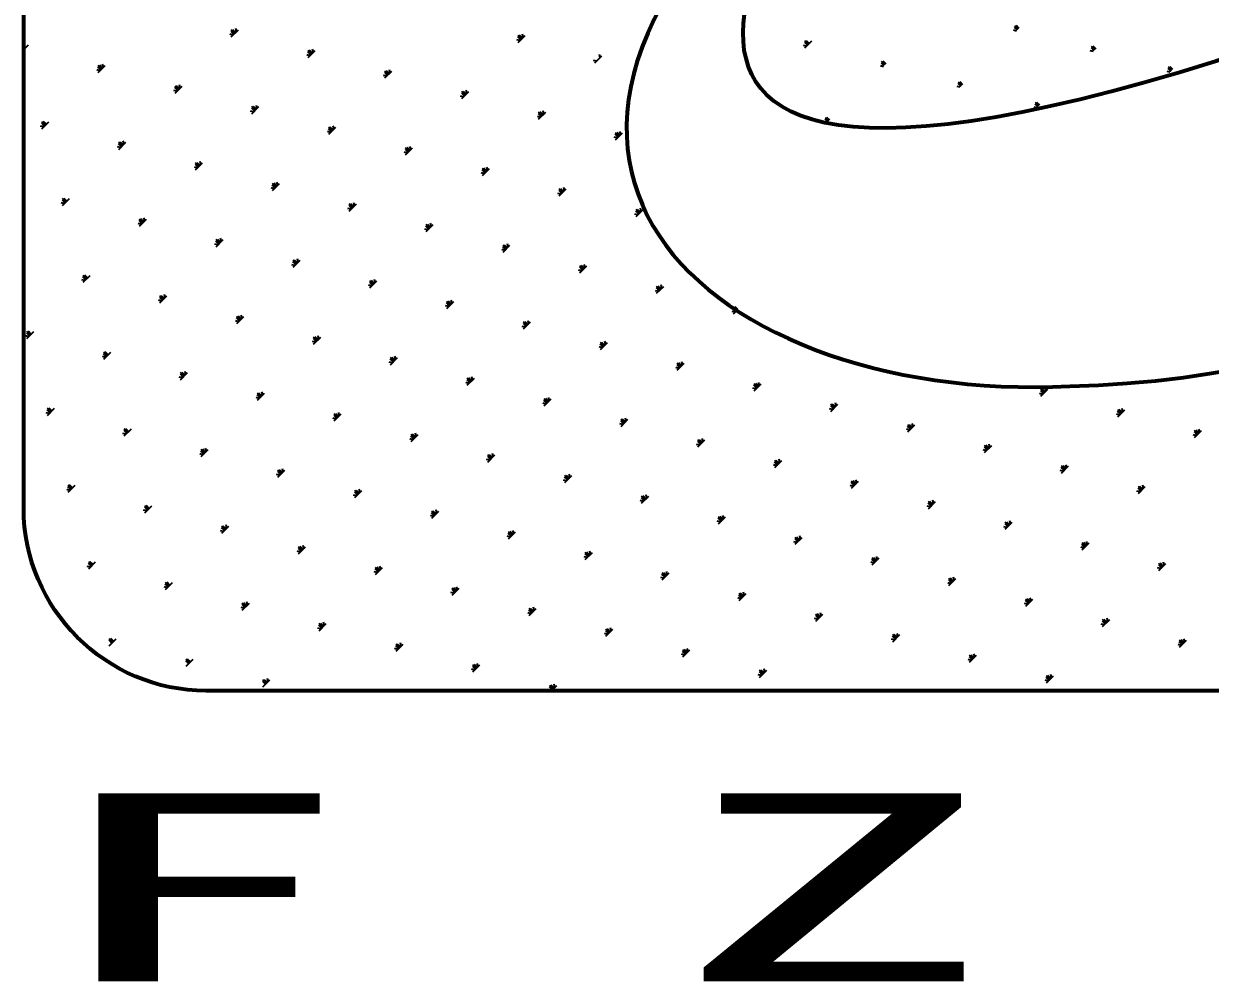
# Model space of a CAD drawing. Extents: x -3102990 to -851544, y -5293060 to -2540151.
# Drawn here: x -1163665 to -1162338, y -2636008 to -2634934 of the extents above; entities that cross this region are included whole.
import ezdxf

# ---------------------------------------------------------------- set-up
doc = ezdxf.new("R2010")
doc.units = 0
doc.header["$LTSCALE"] = 1000
doc.layers.get('0').update_dxf_attribs({"linetype": 'CONTINUOUS'})
doc.layers.add('PUB_TITLE', color=4, linetype='CONTINUOUS')
doc.styles.add('STYLE1', font='simhei.ttf', dxfattribs={"width": 0.8})

# ---------------------------------------------------------------- blocks, each defined once
blk = doc.blocks.new('A$C154754DE')
at = {"layer": 'PUB_TITLE', "color": 4}
for p, q in [((98865.4, 55355.6), (98861.9, 55356.5)), ((98866.3, 55356.5), (98863.2, 55359.7)), ((98867.3, 55357.5), (98863.4, 55361.5)), ((98863.4, 55353.6), (98871.3, 55361.5)), ((98868.3, 55358.5), (98865.2, 55361.6)), ((98869.3, 55359.5), (98868.4, 55362.9)), ((99187.8, 55351.4), (99183.9, 55355.3)), ((99183.9, 55347.4), (99191.8, 55355.3)), ((99188.8, 55352.3), (99185.7, 55355.5)), ((99189.8, 55353.3), (99188.9, 55356.8)), ((99741.1, 55360.1), (99737.6, 55361)), ((99742, 55361.1), (99738.9, 55364.2)), ((99743, 55362), (99739.1, 55366)), ((99744, 55363), (99740.9, 55366.2)), ((98631.4, 55339.4), (98636.6, 55344.6)), ((98633.7, 55341.7), (98631.4, 55343.9)), ((98632.7, 55340.7), (98631.4, 55341.9)), ((99185.9, 55349.4), (99182.4, 55350.3)), ((99186.9, 55350.4), (99183.7, 55353.5)), ((99506.4, 55343.2), (99503, 55344.1)), ((99507.4, 55344.2), (99504.3, 55347.4)), ((99508.4, 55345.2), (99504.4, 55349.1)), ((99504.4, 55341.3), (99512.3, 55349.1)), ((99509.4, 55346.2), (99506.2, 55349.3)), ((99828.9, 55339), (99825, 55343)), ((99829.9, 55340), (99826.7, 55343.1)), ((98631.7, 55339.7), (98631.4, 55340)), ((98951.2, 55332.5), (98947.8, 55333.5)), ((98952.2, 55333.5), (98949.1, 55336.7)), ((98953.2, 55334.5), (98949.3, 55338.4)), ((98949.3, 55330.6), (98957.1, 55338.4)), ((98954.2, 55335.5), (98951, 55338.6)), ((98955.2, 55336.5), (98954.3, 55339.9)), ((99269.8, 55324.4), (99277.7, 55332.3)), ((99275.7, 55330.3), (99274.8, 55333.7)), ((99826.9, 55337.1), (99823.5, 55338)), ((99827.9, 55338), (99824.8, 55341.2)), ((98716.6, 55315.7), (98713.2, 55316.6)), ((98717.6, 55316.7), (98714.4, 55319.8)), ((98718.6, 55317.7), (98714.6, 55321.6)), ((98714.6, 55313.7), (98722.5, 55321.6)), ((98719.5, 55318.6), (98716.4, 55321.8)), ((98720.5, 55319.6), (98719.6, 55323.1)), ((99039.1, 55311.5), (99035.2, 55315.4)), ((99035.2, 55307.6), (99043, 55315.4)), ((99040.1, 55312.5), (99036.9, 55315.6)), ((99041.1, 55313.5), (99040.1, 55316.9)), ((99271.8, 55326.4), (99268.3, 55327.3)), ((99592.3, 55320.2), (99588.9, 55321.1)), ((99593.3, 55321.2), (99590.1, 55324.3)), ((99594.3, 55322.2), (99590.3, 55326.1)), ((99595.2, 55323.2), (99592.1, 55326.3)), ((99913.8, 55315), (99910.7, 55318.2)), ((99914.8, 55316), (99910.9, 55319.9)), ((99915.8, 55317), (99912.6, 55320.1)), ((99037.1, 55309.5), (99033.7, 55310.5)), ((99038.1, 55310.5), (99035, 55313.7)), ((99680.1, 55299.2), (99676.2, 55303.1)), ((99681.1, 55300.1), (99678, 55303.3)), ((99912.8, 55314), (99909.4, 55315)), ((98802.5, 55292.7), (98799.1, 55293.6)), ((98803.5, 55293.7), (98800.3, 55296.8)), ((98804.5, 55294.6), (98800.5, 55298.6)), ((98800.5, 55290.7), (98808.4, 55298.6)), ((98805.4, 55295.6), (98802.3, 55298.8)), ((98806.4, 55296.6), (98805.5, 55300)), ((99124, 55287.5), (99120.9, 55290.6)), ((99125, 55288.5), (99121, 55292.4)), ((99121, 55284.6), (99128.9, 55292.4)), ((99126, 55289.5), (99122.8, 55292.6)), ((99126.9, 55290.4), (99126, 55293.9)), ((99678.2, 55297.2), (99674.7, 55298.1)), ((99679.2, 55298.2), (99676, 55301.3)), ((98890.3, 55271.6), (98886.4, 55275.6)), ((98886.4, 55267.7), (98894.3, 55275.6)), ((98891.3, 55272.6), (98888.2, 55275.8)), ((98892.3, 55273.6), (98891.4, 55277)), ((99123, 55286.5), (99119.6, 55287.4)), ((99765, 55275.2), (99761.9, 55278.3)), ((99766, 55276.2), (99762.1, 55280.1)), ((99767, 55277.1), (99763.9, 55280.3)), ((98888.4, 55269.7), (98884.9, 55270.6)), ((98889.4, 55270.7), (98886.2, 55273.8)), ((99208.9, 55263.5), (99205.5, 55264.4)), ((99209.9, 55264.5), (99206.7, 55267.6)), ((99210.9, 55265.5), (99206.9, 55269.4)), ((99206.9, 55261.5), (99214.8, 55269.4)), ((99211.8, 55266.5), (99208.7, 55269.6)), ((99212.8, 55267.4), (99211.9, 55270.9)), ((99531.4, 55259.3), (99527.5, 55263.2)), ((99532.4, 55260.3), (99529.2, 55263.4)), ((99764.1, 55274.2), (99760.6, 55275.1)), ((98653.7, 55252.8), (98650.3, 55253.7)), ((98654.7, 55253.8), (98651.6, 55257)), ((98655.7, 55254.8), (98651.8, 55258.7)), ((98651.8, 55250.9), (98659.6, 55258.7)), ((98656.7, 55255.8), (98653.5, 55258.9)), ((98975.2, 55247.6), (98972.1, 55250.8)), ((98976.2, 55248.6), (98972.3, 55252.6)), ((98972.3, 55244.7), (98980.1, 55252.6)), ((98977.2, 55249.6), (98974.1, 55252.7)), ((98978.2, 55250.6), (98977.3, 55254)), ((99529.4, 55257.3), (99526, 55258.3)), ((99530.4, 55258.3), (99527.3, 55261.5)), ((98741.6, 55231.8), (98737.6, 55235.7)), ((98737.6, 55227.8), (98745.5, 55235.7)), ((98742.6, 55232.8), (98739.4, 55235.9)), ((98743.5, 55233.7), (98742.6, 55237.2)), ((98974.3, 55246.7), (98970.8, 55247.6)), ((99294.8, 55240.5), (99291.3, 55241.4)), ((99295.8, 55241.5), (99292.6, 55244.6)), ((99296.7, 55242.5), (99292.8, 55246.4)), ((99292.8, 55238.5), (99300.7, 55246.4)), ((99297.7, 55243.4), (99294.6, 55246.6)), ((99298.7, 55244.4), (99297.8, 55247.9)), ((98739.6, 55229.8), (98736.2, 55230.7)), ((98740.6, 55230.8), (98737.5, 55233.9)), ((99060.1, 55223.6), (99056.7, 55224.6)), ((99061.1, 55224.6), (99058, 55227.8)), ((99062.1, 55225.6), (99058.2, 55229.5)), ((99058.2, 55221.7), (99066, 55229.5)), ((99063.1, 55226.6), (99059.9, 55229.7)), ((99064.1, 55227.6), (99063.1, 55231)), ((98826.5, 55207.8), (98823.3, 55210.9)), ((98827.5, 55208.8), (98823.5, 55212.7)), ((98823.5, 55204.8), (98831.4, 55212.7)), ((98828.4, 55209.7), (98825.3, 55212.9)), ((98829.4, 55210.7), (98828.5, 55214.2)), ((98825.5, 55206.8), (98822.1, 55207.7)), ((99146, 55200.6), (99142.6, 55201.6)), ((99147, 55201.6), (99143.9, 55204.8)), ((99148, 55202.6), (99144.1, 55206.5)), ((99144.1, 55198.7), (99151.9, 55206.5)), ((99149, 55203.6), (99145.8, 55206.7)), ((99150, 55204.6), (99149, 55208)), ((98911.4, 55183.8), (98907.9, 55184.7)), ((98912.4, 55184.8), (98909.2, 55187.9)), ((98913.3, 55185.8), (98909.4, 55189.7)), ((98909.4, 55181.8), (98917.3, 55189.7)), ((98914.3, 55186.7), (98911.2, 55189.9)), ((98915.3, 55187.7), (98914.4, 55191.2)), ((99233.9, 55179.6), (99229.9, 55183.5)), ((99229.9, 55175.7), (99237.8, 55183.5)), ((99234.9, 55180.6), (99231.7, 55183.7)), ((99235.8, 55181.5), (99234.9, 55185)), ((98677.7, 55167.9), (98674.6, 55171.1)), ((98678.7, 55168.9), (98674.8, 55172.8)), ((98674.8, 55165), (98682.6, 55172.8)), ((98679.7, 55169.9), (98676.5, 55173)), ((99231.9, 55177.6), (99228.5, 55178.5)), ((99232.9, 55178.6), (99229.7, 55181.7)), ((98676.7, 55166.9), (98673.3, 55167.9)), ((98997.3, 55160.8), (98993.8, 55161.7)), ((98998.3, 55161.8), (98995.1, 55164.9)), ((98999.2, 55162.7), (98995.3, 55166.7)), ((98995.3, 55158.8), (99003.2, 55166.7)), ((99000.2, 55163.7), (98997.1, 55166.9)), ((99001.2, 55164.7), (99000.3, 55168.1)), ((99318.8, 55155.6), (99315.6, 55158.7)), ((99319.8, 55156.6), (99315.8, 55160.5)), ((99315.8, 55152.6), (99323.7, 55160.5)), ((99320.7, 55157.6), (99317.6, 55160.7)), ((99321.7, 55158.5), (99320.8, 55162)), ((98762.6, 55143.9), (98759.2, 55144.8)), ((98763.6, 55144.9), (98760.5, 55148.1)), ((98764.6, 55145.9), (98760.7, 55149.8)), ((98760.7, 55142), (98768.5, 55149.8)), ((98765.6, 55146.9), (98762.4, 55150)), ((98766.6, 55147.9), (98765.6, 55151.3)), ((99085.1, 55139.7), (99081.2, 55143.7)), ((99081.2, 55135.8), (99089, 55143.7)), ((99086.1, 55140.7), (99083, 55143.9)), ((99087.1, 55141.7), (99086.2, 55145.1)), ((99317.8, 55154.6), (99314.4, 55155.5)), ((99083.2, 55137.8), (99079.7, 55138.7)), ((99084.1, 55138.7), (99081, 55141.9)), ((98848.5, 55120.9), (98845.1, 55121.8)), ((98849.5, 55121.9), (98846.3, 55125)), ((98850.5, 55122.9), (98846.5, 55126.8)), ((98846.5, 55118.9), (98854.4, 55126.8)), ((98851.5, 55123.9), (98848.3, 55127)), ((98852.4, 55124.8), (98851.5, 55128.3)), ((99170, 55115.7), (99166.9, 55118.9)), ((99171, 55116.7), (99167.1, 55120.6)), ((99167.1, 55112.8), (99174.9, 55120.6)), ((99172, 55117.7), (99168.8, 55120.8)), ((99173, 55118.7), (99172, 55122.1)), ((98936.4, 55099.9), (98932.4, 55103.8)), ((98932.4, 55095.9), (98940.3, 55103.8)), ((98937.3, 55100.8), (98934.2, 55104)), ((98938.3, 55101.8), (98937.4, 55105.3)), ((99169, 55114.7), (99165.6, 55115.7)), ((98934.4, 55097.9), (98931, 55098.8)), ((98935.4, 55098.9), (98932.2, 55102)), ((99254.9, 55091.7), (99251.5, 55092.7)), ((99255.9, 55092.7), (99252.8, 55095.9)), ((99256.9, 55093.7), (99253, 55097.6)), ((99253, 55089.8), (99260.8, 55097.6)), ((99257.9, 55094.7), (99254.7, 55097.8)), ((99258.9, 55095.7), (99257.9, 55099.1)), ((98699.8, 55081.1), (98696.3, 55082)), ((98700.7, 55082), (98697.6, 55085.2)), ((98701.7, 55083), (98697.8, 55086.9)), ((98697.8, 55079.1), (98705.6, 55086.9)), ((98702.7, 55084), (98699.6, 55087.1)), ((99021.3, 55075.9), (99018.1, 55079)), ((99022.2, 55076.9), (99018.3, 55080.8)), ((99018.3, 55072.9), (99026.2, 55080.8)), ((99023.2, 55077.8), (99020.1, 55081)), ((99024.2, 55078.8), (99023.3, 55082.3)), ((98787.6, 55060), (98783.7, 55063.9)), ((98783.7, 55056.1), (98791.5, 55063.9)), ((98788.6, 55061), (98785.4, 55064.1)), ((98789.6, 55062), (98788.6, 55065.4)), ((99020.3, 55074.9), (99016.8, 55075.8)), ((99340.8, 55068.7), (99337.4, 55069.6)), ((99341.8, 55069.7), (99338.6, 55072.8)), ((99342.8, 55070.7), (99338.8, 55074.6)), ((99338.8, 55066.8), (99346.7, 55074.6)), ((99343.8, 55071.7), (99340.6, 55074.8)), ((99344.7, 55072.7), (99343.8, 55076.1)), ((98785.6, 55058), (98782.2, 55059)), ((98786.6, 55059), (98783.5, 55062.2)), ((99106.2, 55051.9), (99102.7, 55052.8)), ((99107.1, 55052.9), (99104, 55056)), ((99108.1, 55053.8), (99104.2, 55057.8)), ((99104.2, 55049.9), (99112.1, 55057.8)), ((99109.1, 55054.8), (99106, 55058)), ((99110.1, 55055.8), (99109.2, 55059.2)), ((99427.7, 55046.7), (99424.5, 55049.8)), ((99428.7, 55047.7), (99424.7, 55051.6)), ((99429.6, 55048.7), (99426.5, 55051.8)), ((98872.5, 55036), (98869.4, 55039.2)), ((98873.5, 55037), (98869.6, 55040.9)), ((98869.6, 55033.1), (98877.4, 55040.9)), ((98874.5, 55038), (98871.3, 55041.1)), ((98875.5, 55039), (98874.5, 55042.4)), ((99426.7, 55045.7), (99423.3, 55046.6)), ((99424.7, 55043.7), (99428.6, 55047.6)), ((98638.8, 55020.1), (98634.9, 55024.1)), ((98634.9, 55016.2), (98642.8, 55024.1)), ((98639.8, 55021.1), (98636.7, 55024.3)), ((98871.5, 55035), (98868.1, 55036)), ((99192.1, 55028.9), (99188.6, 55029.8)), ((99193, 55029.8), (99189.9, 55033)), ((99194, 55030.8), (99190.1, 55034.8)), ((99190.1, 55026.9), (99197.9, 55034.8)), ((99195, 55031.8), (99191.9, 55035)), ((99196, 55032.8), (99195.1, 55036.2)), ((98636.9, 55018.2), (98633.4, 55019.1)), ((98637.9, 55019.2), (98634.7, 55022.3)), ((98957.4, 55012), (98954, 55012.9)), ((98958.4, 55013), (98955.2, 55016.1)), ((98959.4, 55014), (98955.4, 55017.9)), ((98955.4, 55010.1), (98963.3, 55017.9)), ((98960.4, 55015), (98957.2, 55018.1)), ((98961.3, 55015.9), (98960.4, 55019.4)), ((99279.9, 55007.8), (99276, 55011.7)), ((99276, 55003.9), (99283.8, 55011.7)), ((99280.9, 55008.8), (99277.7, 55011.9)), ((99281.9, 55009.8), (99280.9, 55013.2)), ((98723.7, 54996.2), (98720.6, 54999.3)), ((98724.7, 54997.1), (98720.8, 55001.1)), ((98720.8, 54993.2), (98728.7, 55001.1)), ((98725.7, 54998.1), (98722.6, 55001.3)), ((99277.9, 55005.9), (99274.5, 55006.8)), ((99278.9, 55006.8), (99275.8, 55010)), ((98722.8, 54995.2), (98719.3, 54996.1)), ((99043.3, 54989), (99039.9, 54989.9)), ((99044.3, 54990), (99041.1, 54993.1)), ((99045.3, 54991), (99041.3, 54994.9)), ((99041.3, 54987), (99049.2, 54994.9)), ((99046.2, 54992), (99043.1, 54995.1)), ((99047.2, 54992.9), (99046.3, 54996.4)), ((99363.8, 54982.8), (99360.4, 54983.8)), ((99364.8, 54983.8), (99361.7, 54987)), ((99365.8, 54984.8), (99361.9, 54988.7)), ((99361.9, 54980.9), (99369.7, 54988.7)), ((99366.8, 54985.8), (99363.6, 54988.9)), ((99367.8, 54986.8), (99366.8, 54990.2)), ((98808.7, 54972.2), (98805.2, 54973.1)), ((98809.6, 54973.1), (98806.5, 54976.3)), ((98810.6, 54974.1), (98806.7, 54978.1)), ((98806.7, 54970.2), (98814.5, 54978.1)), ((98811.6, 54975.1), (98808.5, 54978.2)), ((98812.6, 54976.1), (98811.7, 54979.5)), ((99131.1, 54968), (99127.2, 54971.9)), ((99127.2, 54964), (99135.1, 54971.9)), ((99132.1, 54968.9), (99129, 54972.1)), ((99133.1, 54969.9), (99132.2, 54973.4)), ((99129.2, 54966), (99125.7, 54966.9)), ((99130.2, 54967), (99127, 54970.1)), ((99449.7, 54959.8), (99446.3, 54960.7)), ((99450.7, 54960.8), (99447.5, 54964)), ((99451.7, 54961.8), (99447.7, 54965.7)), ((99447.7, 54957.9), (99455.6, 54965.7)), ((99452.7, 54962.8), (99449.5, 54965.9)), ((99453.6, 54963.8), (99452.7, 54967.2)), ((99771.2, 54954.6), (99768.1, 54957.8)), ((99772.2, 54955.6), (99768.3, 54959.6)), ((99768.3, 54951.7), (99776.1, 54959.6)), ((99773.2, 54956.6), (99770, 54959.7)), ((99774.2, 54957.6), (99773.2, 54961)), ((98894.5, 54949.1), (98891.1, 54950.1)), ((98895.5, 54950.1), (98892.4, 54953.3)), ((98896.5, 54951.1), (98892.6, 54955)), ((98892.6, 54947.2), (98900.4, 54955)), ((98897.5, 54952.1), (98894.3, 54955.2)), ((98898.5, 54953.1), (98897.5, 54956.5)), ((99215.1, 54943), (99211.6, 54943.9)), ((99216, 54944), (99212.9, 54947.1)), ((99217, 54944.9), (99213.1, 54948.9)), ((99213.1, 54941), (99221, 54948.9)), ((99218, 54945.9), (99214.9, 54949.1)), ((99219, 54946.9), (99218.1, 54950.3)), ((99539.5, 54940.7), (99538.6, 54944.2)), ((99770.2, 54953.7), (99766.8, 54954.6)), ((98659.9, 54932.3), (98656.5, 54933.2)), ((98660.9, 54933.3), (98657.7, 54936.4)), ((98661.9, 54934.3), (98657.9, 54938.2)), ((98657.9, 54930.3), (98665.8, 54938.2)), ((98662.8, 54935.2), (98659.7, 54938.4)), ((98982.4, 54928.1), (98978.5, 54932)), ((98978.5, 54924.2), (98986.3, 54932)), ((98983.4, 54929.1), (98980.2, 54932.2)), ((98984.4, 54930.1), (98983.4, 54933.5)), ((99535.6, 54936.8), (99532.2, 54937.7)), ((99536.6, 54937.8), (99533.4, 54940.9)), ((99537.6, 54938.8), (99533.6, 54942.7)), ((99533.6, 54934.8), (99541.5, 54942.7)), ((99538.5, 54939.8), (99535.4, 54942.9)), ((99856.1, 54930.6), (99852.7, 54931.6)), ((99857.1, 54931.6), (99854, 54934.8)), ((99858.1, 54932.6), (99854.2, 54936.5)), ((99854.2, 54928.7), (99862, 54936.5)), ((99859.1, 54933.6), (99855.9, 54936.7)), ((99860, 54934.6), (99859.1, 54938)), ((98980.4, 54926.1), (98977, 54927.1)), ((98981.4, 54927.1), (98978.3, 54930.3)), ((99300.9, 54920), (99297.5, 54920.9)), ((99301.9, 54920.9), (99298.8, 54924.1)), ((99302.9, 54921.9), (99299, 54925.9)), ((99299, 54918), (99306.8, 54925.9)), ((99303.9, 54922.9), (99300.8, 54926.1)), ((99304.9, 54923.9), (99304, 54927.3)), ((99622.5, 54914.8), (99619.3, 54917.9)), ((99623.4, 54915.8), (99619.5, 54919.7)), ((99619.5, 54911.8), (99627.4, 54919.7)), ((99624.4, 54916.7), (99621.3, 54919.9)), ((99625.4, 54917.7), (99624.5, 54921.2)), ((98745.8, 54909.3), (98742.3, 54910.2)), ((98746.8, 54910.3), (98743.6, 54913.4)), ((98747.7, 54911.3), (98743.8, 54915.2)), ((98743.8, 54907.3), (98751.7, 54915.2)), ((98748.7, 54912.2), (98745.6, 54915.4)), ((99066.3, 54903.1), (99062.9, 54904)), ((99067.3, 54904.1), (99064.1, 54907.2)), ((99068.3, 54905.1), (99064.3, 54909)), ((99064.3, 54901.2), (99072.2, 54909)), ((99069.3, 54906.1), (99066.1, 54909.2)), ((99070.2, 54907), (99069.3, 54910.5)), ((99390.8, 54900.9), (99389.8, 54904.3)), ((99621.5, 54913.8), (99618, 54914.7)), ((99942, 54907.6), (99938.6, 54908.6)), ((99943, 54908.6), (99939.8, 54911.8)), ((99944, 54909.6), (99940, 54913.5)), ((99940, 54905.7), (99947.9, 54913.5)), ((99945, 54910.6), (99941.8, 54913.7)), ((99945.9, 54911.6), (99945, 54915)), ((98833.6, 54888.2), (98829.7, 54892.2)), ((98829.7, 54884.3), (98837.6, 54892.2)), ((98834.6, 54889.2), (98831.5, 54892.4)), ((98835.6, 54890.2), (98834.7, 54893.6)), ((99386.8, 54897), (99383.4, 54897.9)), ((99387.8, 54897.9), (99384.7, 54901.1)), ((99388.8, 54898.9), (99384.9, 54902.8)), ((99384.9, 54895), (99392.7, 54902.8)), ((99389.8, 54899.9), (99386.6, 54903)), ((99707.4, 54890.8), (99703.9, 54891.7)), ((99708.3, 54891.8), (99705.2, 54894.9)), ((99709.3, 54892.8), (99705.4, 54896.7)), ((99705.4, 54888.8), (99713.3, 54896.7)), ((99710.3, 54893.7), (99707.2, 54896.9)), ((99711.3, 54894.7), (99710.4, 54898.2)), ((98831.7, 54886.3), (98828.2, 54887.2)), ((98832.6, 54887.3), (98829.5, 54890.4)), ((99152.2, 54880.1), (99148.8, 54881)), ((99153.2, 54881.1), (99150, 54884.2)), ((99154.2, 54882.1), (99150.2, 54886)), ((99150.2, 54878.1), (99158.1, 54886)), ((99155.1, 54883.1), (99152, 54886.2)), ((99156.1, 54884), (99155.2, 54887.5)), ((99473.7, 54874.9), (99470.6, 54878.1)), ((99474.7, 54875.9), (99470.8, 54879.8)), ((99470.8, 54872), (99478.6, 54879.8)), ((99475.7, 54876.9), (99472.5, 54880)), ((99476.6, 54877.9), (99475.7, 54881.3)), ((98917.5, 54863.3), (98914.1, 54864.2)), ((98918.5, 54864.2), (98915.4, 54867.4)), ((98919.5, 54865.2), (98915.6, 54869.2)), ((98915.6, 54861.3), (98923.4, 54869.2)), ((98920.5, 54866.2), (98917.4, 54869.4)), ((98921.5, 54867.2), (98920.6, 54870.6)), ((99242, 54861), (99241.1, 54864.5)), ((99472.7, 54873.9), (99469.3, 54874.9)), ((99793.2, 54867.8), (99789.8, 54868.7)), ((99794.2, 54868.8), (99791.1, 54871.9)), ((99795.2, 54869.7), (99791.3, 54873.7)), ((99791.3, 54865.8), (99799.1, 54873.7)), ((99796.2, 54870.7), (99793, 54873.9)), ((99797.2, 54871.7), (99796.3, 54875.1)), ((98684.9, 54848.4), (98680.9, 54852.3)), ((98680.9, 54844.4), (98688.8, 54852.3)), ((98685.9, 54849.4), (98682.7, 54852.5)), ((99238.1, 54857.1), (99234.6, 54858)), ((99239.1, 54858.1), (99235.9, 54861.2)), ((99240, 54859.1), (99236.1, 54863)), ((99236.1, 54855.1), (99244, 54863)), ((99241, 54860), (99237.9, 54863.2)), ((99558.6, 54850.9), (99555.2, 54851.8)), ((99559.6, 54851.9), (99556.4, 54855.1)), ((99560.6, 54852.9), (99556.6, 54856.8)), ((99556.6, 54849), (99564.5, 54856.8)), ((99561.6, 54853.9), (99558.4, 54857)), ((99562.5, 54854.9), (99561.6, 54858.3)), ((99883.1, 54848.7), (99882.1, 54852.1)), ((98682.9, 54846.4), (98679.5, 54847.3)), ((98683.9, 54847.4), (98680.7, 54850.5)), ((99003.4, 54840.2), (99000, 54841.2)), ((99004.4, 54841.2), (99001.3, 54844.4)), ((99005.4, 54842.2), (99001.5, 54846.1)), ((99001.5, 54838.3), (99009.3, 54846.1)), ((99006.4, 54843.2), (99003.2, 54846.3)), ((99007.4, 54844.2), (99006.4, 54847.6)), ((99324.9, 54835.1), (99321.8, 54838.2)), ((99325.9, 54836), (99322, 54840)), ((99322, 54832.1), (99329.9, 54840)), ((99326.9, 54837), (99323.8, 54840.2)), ((99327.9, 54838), (99327, 54841.4)), ((99879.1, 54844.8), (99875.7, 54845.7)), ((99880.1, 54845.7), (99877, 54848.9)), ((99881.1, 54846.7), (99877.2, 54850.7)), ((99877.2, 54842.8), (99885, 54850.7)), ((99882.1, 54847.7), (99878.9, 54850.9)), ((98769.8, 54824.4), (98766.6, 54827.5)), ((98770.8, 54825.4), (98766.8, 54829.3)), ((98766.8, 54821.4), (98774.7, 54829.3)), ((98771.7, 54826.3), (98768.6, 54829.5)), ((99093.2, 54821.2), (99092.3, 54824.6)), ((99324, 54834.1), (99320.5, 54835)), ((99644.5, 54827.9), (99641.1, 54828.8)), ((99645.5, 54828.9), (99642.3, 54832)), ((99646.5, 54829.9), (99642.5, 54833.8)), ((99642.5, 54825.9), (99650.4, 54833.8)), ((99647.4, 54830.9), (99644.3, 54834)), ((99648.4, 54831.8), (99647.5, 54835.3)), ((98768.8, 54823.4), (98765.4, 54824.3)), ((99089.3, 54817.2), (99085.9, 54818.2)), ((99090.3, 54818.2), (99087.2, 54821.4)), ((99091.3, 54819.2), (99087.4, 54823.1)), ((99087.4, 54815.3), (99095.2, 54823.1)), ((99092.3, 54820.2), (99089.1, 54823.3)), ((99409.8, 54811.1), (99406.4, 54812)), ((99410.8, 54812.1), (99407.7, 54815.2)), ((99411.8, 54813), (99407.9, 54817)), ((99407.9, 54809.1), (99415.7, 54817)), ((99412.8, 54814), (99409.7, 54817.2)), ((99413.8, 54815), (99412.9, 54818.4)), ((99734.3, 54808.8), (99733.4, 54812.3)), ((98854.7, 54800.4), (98851.2, 54801.3)), ((98855.7, 54801.4), (98852.5, 54804.5)), ((98856.6, 54802.4), (98852.7, 54806.3)), ((98852.7, 54798.4), (98860.6, 54806.3)), ((98857.6, 54803.3), (98854.5, 54806.5)), ((98858.6, 54804.3), (98857.7, 54807.8)), ((99176.2, 54795.2), (99173, 54798.3)), ((99177.2, 54796.2), (99173.2, 54800.1)), ((99173.2, 54792.3), (99181.1, 54800.1)), ((99178.2, 54797.2), (99175, 54800.3)), ((99179.1, 54798.2), (99178.2, 54801.6)), ((99730.4, 54804.9), (99726.9, 54805.8)), ((99731.4, 54805.9), (99728.2, 54809)), ((99732.3, 54806.9), (99728.4, 54810.8)), ((99728.4, 54802.9), (99736.3, 54810.8)), ((99733.3, 54807.8), (99730.2, 54811)), ((98944.5, 54781.3), (98943.6, 54784.7)), ((99175.2, 54794.2), (99171.8, 54795.1)), ((99495.7, 54788.1), (99492.3, 54789)), ((99496.7, 54789), (99493.6, 54792.2)), ((99497.7, 54790), (99493.8, 54793.9)), ((99493.8, 54786.1), (99501.6, 54793.9)), ((99498.7, 54791), (99495.5, 54794.1)), ((99499.7, 54792), (99498.7, 54795.4)), ((99817.2, 54782.9), (99814.1, 54786)), ((99818.2, 54783.9), (99814.3, 54787.8)), ((99814.3, 54779.9), (99822.2, 54787.8)), ((99819.2, 54784.8), (99816.1, 54788)), ((99820.2, 54785.8), (99819.3, 54789.3)), ((98940.6, 54777.4), (98937.1, 54778.3)), ((98941.5, 54778.4), (98938.4, 54781.5)), ((98942.5, 54779.3), (98938.6, 54783.3)), ((98938.6, 54775.4), (98946.5, 54783.3)), ((98943.5, 54780.3), (98940.4, 54783.5)), ((99261.1, 54771.2), (99257.7, 54772.1)), ((99262.1, 54772.2), (99258.9, 54775.3)), ((99263.1, 54773.2), (99259.1, 54777.1)), ((99259.1, 54769.2), (99267, 54777.1)), ((99264, 54774.2), (99260.9, 54777.3)), ((99265, 54775.1), (99264.1, 54778.6)), ((99585.5, 54769), (99584.6, 54772.4)), ((99816.3, 54781.9), (99812.8, 54782.8)), ((98705.9, 54760.5), (98702.5, 54761.4)), ((98706.9, 54761.5), (98703.8, 54764.7)), ((98707.9, 54762.5), (98704, 54766.4)), ((98704, 54758.6), (98711.8, 54766.4)), ((98708.9, 54763.5), (98705.7, 54766.6)), ((99027.4, 54755.3), (99024.3, 54758.5)), ((99028.4, 54756.3), (99024.5, 54760.3)), ((99024.5, 54752.4), (99032.3, 54760.3)), ((99029.4, 54757.3), (99026.3, 54760.5)), ((99030.4, 54758.3), (99029.5, 54761.7)), ((99581.6, 54765), (99578.2, 54766)), ((99582.6, 54766), (99579.5, 54769.2)), ((99583.6, 54767), (99579.7, 54770.9)), ((99579.7, 54763.1), (99587.5, 54770.9)), ((99584.6, 54768), (99581.4, 54771.1)), ((99902.1, 54758.9), (99898.7, 54759.8)), ((99903.1, 54759.9), (99900, 54763)), ((99904.1, 54760.8), (99900.2, 54764.8)), ((99900.2, 54756.9), (99908, 54764.8)), ((99905.1, 54761.8), (99901.9, 54765)), ((99906.1, 54762.8), (99905.2, 54766.2)), ((99026.4, 54754.4), (99023, 54755.3)), ((99347, 54748.2), (99343.5, 54749.1)), ((99348, 54749.2), (99344.8, 54752.3)), ((99348.9, 54750.2), (99345, 54754.1)), ((99345, 54746.2), (99352.9, 54754.1)), ((99349.9, 54751.1), (99346.8, 54754.3)), ((99350.9, 54752.1), (99350, 54755.6)), ((99668.5, 54743), (99665.3, 54746.2)), ((99669.5, 54744), (99665.5, 54747.9)), ((99665.5, 54740.1), (99673.4, 54747.9)), ((99670.4, 54745), (99667.3, 54748.1)), ((99671.4, 54746), (99670.5, 54749.4)), ((98791.8, 54737.5), (98788.4, 54738.4)), ((98792.8, 54738.5), (98789.6, 54741.6)), ((98793.8, 54739.5), (98789.8, 54743.4)), ((98789.8, 54735.6), (98797.7, 54743.4)), ((98794.8, 54740.5), (98791.6, 54743.6)), ((99112.3, 54731.3), (99108.9, 54732.3)), ((99113.3, 54732.3), (99110.2, 54735.5)), ((99114.3, 54733.3), (99110.4, 54737.2)), ((99110.4, 54729.4), (99118.2, 54737.2)), ((99115.3, 54734.3), (99112.1, 54737.4)), ((99116.3, 54735.3), (99115.3, 54738.7)), ((99436.8, 54729.1), (99435.9, 54732.5)), ((99667.5, 54742), (99664.1, 54742.9)), ((98878.7, 54715.5), (98875.5, 54718.6)), ((98879.7, 54716.5), (98875.7, 54720.4)), ((98875.7, 54712.5), (98883.6, 54720.4)), ((98880.6, 54717.4), (98877.5, 54720.6)), ((98881.6, 54718.4), (98880.7, 54721.9)), ((99432.9, 54725.2), (99429.4, 54726.1)), ((99433.8, 54726.2), (99430.7, 54729.3)), ((99434.8, 54727.1), (99430.9, 54731.1)), ((99430.9, 54723.2), (99438.8, 54731.1)), ((99435.8, 54728.1), (99432.7, 54731.3)), ((99753.4, 54719), (99750, 54719.9)), ((99754.4, 54720), (99751.2, 54723.1)), ((99755.4, 54721), (99751.4, 54724.9)), ((99751.4, 54717.1), (99759.3, 54724.9)), ((99756.3, 54722), (99753.2, 54725.1)), ((99757.3, 54722.9), (99756.4, 54726.4)), ((98877.7, 54714.5), (98874.3, 54715.4)), ((99198.2, 54708.3), (99194.8, 54709.3)), ((99199.2, 54709.3), (99196.1, 54712.5)), ((99200.2, 54710.3), (99196.3, 54714.2)), ((99196.3, 54706.4), (99204.1, 54714.2)), ((99201.2, 54711.3), (99198, 54714.4)), ((99202.1, 54712.3), (99201.2, 54715.7)), ((99519.7, 54703.2), (99516.6, 54706.3)), ((99520.7, 54704.1), (99516.8, 54708.1)), ((99516.8, 54700.2), (99524.6, 54708.1)), ((99521.7, 54705.1), (99518.5, 54708.3)), ((99522.7, 54706.1), (99521.8, 54709.5)), ((98963.6, 54691.5), (98960.1, 54692.4)), ((98964.6, 54692.5), (98961.4, 54695.6)), ((98965.5, 54693.5), (98961.6, 54697.4)), ((98961.6, 54689.5), (98969.5, 54697.4)), ((98966.5, 54694.4), (98963.4, 54697.6)), ((98967.5, 54695.4), (98966.6, 54698.9)), ((99288, 54689.3), (99287.1, 54692.7)), ((99518.7, 54702.2), (99515.3, 54703.1)), ((99839.3, 54696), (99835.8, 54696.9)), ((99840.3, 54697), (99837.1, 54700.1)), ((99841.2, 54698), (99837.3, 54701.9)), ((99837.3, 54694), (99845.2, 54701.9)), ((99842.2, 54699), (99839.1, 54702.1)), ((99843.2, 54699.9), (99842.3, 54703.4)), ((98729.9, 54675.6), (98726.8, 54678.8)), ((98730.9, 54676.6), (98727, 54680.5)), ((98727, 54672.7), (98734.8, 54680.5)), ((98731.9, 54677.6), (98728.7, 54680.7)), ((99284.1, 54685.3), (99280.7, 54686.2)), ((99285.1, 54686.3), (99281.9, 54689.4)), ((99286.1, 54687.3), (99282.1, 54691.2)), ((99282.1, 54683.4), (99290, 54691.2)), ((99287, 54688.3), (99283.9, 54691.4)), ((99604.6, 54679.2), (99601.2, 54680.1)), ((99605.6, 54680.1), (99602.5, 54683.3)), ((99606.6, 54681.1), (99602.7, 54685.1)), ((99602.7, 54677.2), (99610.5, 54685.1)), ((99607.6, 54682.1), (99604.4, 54685.2)), ((99608.6, 54683.1), (99607.6, 54686.5)), ((99927.1, 54675), (99923.2, 54678.9)), ((99923.2, 54671), (99931.1, 54678.9)), ((99928.1, 54675.9), (99925, 54679.1)), ((99929.1, 54676.9), (99928.2, 54680.4)), ((99049.5, 54668.5), (99046, 54669.4)), ((99050.4, 54669.5), (99047.3, 54672.6)), ((99051.4, 54670.4), (99047.5, 54674.4)), ((99047.5, 54666.5), (99055.4, 54674.4)), ((99052.4, 54671.4), (99049.3, 54674.6)), ((99053.4, 54672.4), (99052.5, 54675.8)), ((99371, 54663.3), (99367.8, 54666.4)), ((99372, 54664.3), (99368, 54668.2)), ((99368, 54660.3), (99375.9, 54668.2)), ((99372.9, 54665.3), (99369.8, 54668.4)), ((99373.9, 54666.2), (99373, 54669.7)), ((99925.2, 54673), (99921.7, 54673.9)), ((99926.1, 54674), (99923, 54677.1)), ((98815.8, 54652.6), (98812.7, 54655.8)), ((98816.8, 54653.6), (98812.9, 54657.5)), ((98812.9, 54649.7), (98820.7, 54657.5)), ((98817.8, 54654.6), (98814.6, 54657.7)), ((99139.3, 54649.4), (99138.4, 54652.8)), ((99370, 54662.3), (99366.6, 54663.2)), ((99690.5, 54656.1), (99687.1, 54657.1)), ((99691.5, 54657.1), (99688.4, 54660.3)), ((99692.5, 54658.1), (99688.5, 54662)), ((99688.5, 54654.2), (99696.4, 54662)), ((99693.5, 54659.1), (99690.3, 54662.2)), ((99694.4, 54660.1), (99693.5, 54663.5)), ((99135.3, 54645.5), (99131.9, 54646.4)), ((99136.3, 54646.4), (99133.2, 54649.6)), ((99137.3, 54647.4), (99133.4, 54651.4)), ((99133.4, 54643.5), (99141.2, 54651.4)), ((99138.3, 54648.4), (99135.1, 54651.6)), ((99455.9, 54639.3), (99452.4, 54640.2)), ((99456.9, 54640.3), (99453.7, 54643.4)), ((99457.8, 54641.3), (99453.9, 54645.2)), ((99453.9, 54637.3), (99461.8, 54645.2)), ((99458.8, 54642.2), (99455.7, 54645.4)), ((99459.8, 54643.2), (99458.9, 54646.7)), ((99778.4, 54635.1), (99774.4, 54639)), ((99774.4, 54631.2), (99782.3, 54639)), ((99779.3, 54636.1), (99776.2, 54639.2)), ((99780.3, 54637.1), (99779.4, 54640.5)), ((98901.7, 54629.6), (98898.5, 54632.7)), ((98902.7, 54630.6), (98898.7, 54634.5)), ((98898.7, 54626.7), (98906.6, 54634.5)), ((98903.7, 54631.6), (98900.5, 54634.7)), ((98904.6, 54632.5), (98903.7, 54636)), ((99222.2, 54623.4), (99219.1, 54626.6)), ((99223.2, 54624.4), (99219.3, 54628.3)), ((99224.2, 54625.4), (99221, 54628.5)), ((99221.1, 54622.3), (99227.1, 54628.3)), ((99225.2, 54626.4), (99224.2, 54629.8)), ((99776.4, 54633.1), (99773, 54634.1)), ((99777.4, 54634.1), (99774.2, 54637.3)), ((99221.2, 54622.5), (99217.8, 54623.4)), ((99541.6, 54622.3), (99541.6, 54622.4)), ((99545.1, 54622.3), (99544.8, 54623.6))]:
    blk.add_line(p, q, dxfattribs=at)
at = {"layer": 'PUB_TITLE', "color": 4, "lineweight": 53}
for points, knots in [([(99570.5, 55628.8), (99570.5, 55628.8), (99065.9, 55031.1), (100007.3, 55340.2), (100707.9, 55563.4), (101330.9, 56099), (101361.1, 56254.3), (101361.1, 56254.3), (101278.5, 55932.2), (101084, 55668.3), (101063.4, 55602.8), (100485.3, 54979.8), (99800.7, 54962.8), (99383.8, 54942.8), (99051.5, 55239.8), (99570.5, 55628.8)], [0, 0, 0, 0, 1, 1, 1, 2, 2, 2, 3, 3, 3, 4, 4, 4, 5, 5, 5, 5]), ([(101248.6, 55950.9), (101248.6, 55392), (101248.6, 54826.3), (101248.6, 54826.3), (101248.6, 54714.1), (101156.8, 54622.3), (101044.6, 54622.3), (101044.6, 54622.3), (98835.4, 54622.3), (98835.4, 54622.3), (98723.2, 54622.3), (98631.4, 54714.1), (98631.4, 54826.3), (98631.4, 54826.3), (98631.4, 55337.9), (98631.4, 55868.7)], [2.493971, 2.493971, 2.493971, 2.493971, 3, 3, 3, 4, 4, 4, 5, 5, 5, 6, 6, 6, 6.481204, 6.481204, 6.481204, 6.481204])]:
    blk.add_open_spline(points, degree=3, knots=knots, dxfattribs=at)
at = {"layer": 'PUB_TITLE', "color": 4, "style": 'STYLE1', "width": 2.5}
blk.add_text('F Z S J', height=210.28, dxfattribs=at).set_placement((98642.6, 54297.5))

msp = doc.modelspace()

# ---------------------------------------------------------------- block references
at = {"ltscale": 1.5}
msp.add_blockref('A$C154754DE', (-1262295.96, -2690302.41), dxfattribs=at)

doc.saveas('drawing.dxf')
